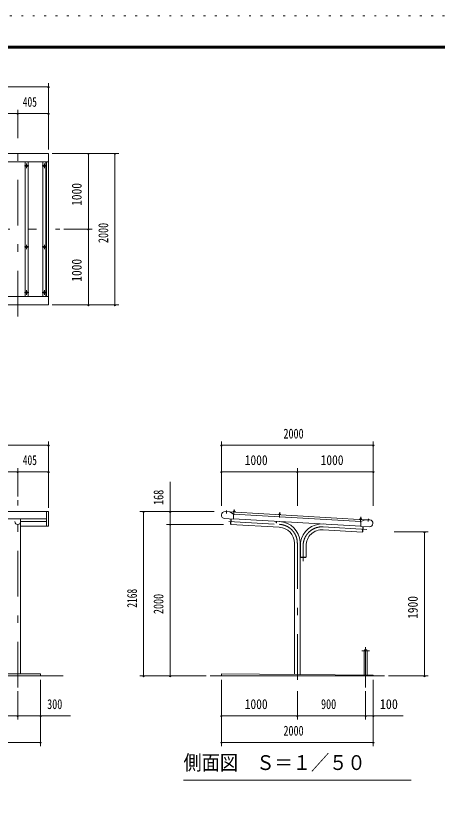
# Model space of a CAD drawing. Units: millimetres, scale not verified. Extents: x -22383 to 22384, y -10500 to 10500.
# Drawn here: x 3262 to 8810, y 0 to 10500 of the extents above; entities that cross this region are included whole.
import ezdxf
from ezdxf.enums import TextEntityAlignment as Align

# ---------------------------------------------------------------- set-up
doc = ezdxf.new("R2010")
doc.units = ezdxf.units.MM
doc.header["$LTSCALE"] = 50
doc.linetypes.add('USER3', pattern=[24, 12, -5, 2, -5])
doc.linetypes.add('USER4', pattern=[3, 0.5, -2.5])
for name, color, linetype, lineweight in [('0-2_1-0BOLD', 7, 'Continuous', 18), ('0-3_1-2CENTER', 3, 'USER3', 18), ('0-4_1-4THIN', 4, 'Continuous', 18), ('0-5_1-5DIM', 3, 'Continuous', 18), ('0-C_F-F', 5, 'Continuous', 18), ('0-D_F-E_J_ADD', 5, 'USER4', 18)]:
    doc.layers.add(name, color=color, linetype=linetype, lineweight=lineweight)
doc.styles.add('ＭＳ ゴシック', font='')
doc.styles.get('ＭＳ ゴシック').set_extended_font_data('MS Gothic')

msp = doc.modelspace()

# ---------------------------------------------------------------- linework, layer by layer
at = {"layer": '0-2_1-0BOLD'}
for p, q in [((-4468.64, 8577.67), (3691.35, 8577.67)), ((3666.36, 8577.67), (3666.36, 6797.67)), ((3691.35, 6797.67), (-4468.64, 6797.67)), ((3666.36, 3768.55), (3666.36, 3962.67)), ((6082.84, 3958.33), (7857.9, 3855.97)), ((6148.18, 3957.8), (6125.72, 3959.1)), ((7807.38, 3831.34), (6130.19, 3928.05)), ((6134.29, 3968.8), (6134, 3963.69)), ((6140.48, 3963.32), (6140.78, 3968.43)), ((6733.3, 3934.27), (6733, 3929.16)), ((6733.69, 3943.2), (6740.42, 3942.81)), ((6739.49, 3928.78), (6739.78, 3933.89)), ((6747.19, 3923.26), (6747, 3920.04)), ((3666.36, 3868.72), (-4443.65, 3868.72)), ((3324.51, 1824.67), (3324.51, 3868.72)), ((3324.51, 3834.18), (3666.36, 3834.18)), ((6126.56, 3865.15), (6012.25, 3871.74)), ((6093.42, 3867.06), (6089.31, 3795.98)), ((6089.32, 3795.98), (6092.51, 3795.8)), ((6126.74, 3868.15), (7803.93, 3771.44)), ((6695.79, 3835.34), (6694.52, 3813.37)), ((7801.22, 3867.56), (7801.51, 3872.67)), ((7808.64, 3881.21), (7801.9, 3881.6)), ((7807.99, 3872.3), (7807.69, 3867.18)), ((7829.51, 3693.54), (7307.86, 3723.62)), ((7833.72, 3766.71), (7829.51, 3693.54)), ((7832.82, 3695.45), (7829.63, 3695.63)), ((7836.92, 3766.53), (7832.82, 3695.45)), ((6931.22, 1815.05), (6931.22, 3545.35)), ((7007.52, 3362.12), (7007.52, 1814.29)), ((7848.02, 2124.67), (7848.02, 1805.88)), ((7890.72, 1805.46), (7890.72, 2124.67)), ((3886.36, 1794.67), (-4663.65, 1794.67)), ((8119.37, 1794.67), (5819.36, 1794.67)), ((5969.37, 1794.67), (5969.37, 1824.67))]:
    msp.add_line(p, q, dxfattribs=at)
msp.add_lwpolyline([(3691.35, 6687.67), (3691.35, 8687.67), (-4468.64, 8687.67), (-4468.64, 6687.67)], close=True, dxfattribs=at)
for points in [[(-4101.79, 3768.55), (-4468.64, 3768.55), (-4468.64, 3962.67), (3691.36, 3962.67), (3691.36, 3768.55), (3324.51, 3768.55)], [(6126.56, 3865.15), (6130.36, 3931.04), (6081.88, 3958.88), (6017.49, 3962.59)], [(6125.53, 3955.87), (6125.72, 3959.1), (6130.39, 3963.9), (6144.1, 3963.11), (6148.18, 3957.8), (6147.99, 3954.57)], [(6130.76, 3963.88), (6131.05, 3968.99), (6131.95, 3969.44), (6143.18, 3968.8), (6144.02, 3968.24), (6143.73, 3963.13)], [(6140.93, 3968.93), (6141.42, 3977.35), (6134.68, 3977.74), (6134.2, 3969.32)], [(6134.68, 3977.74), (6135.87, 3978.79), (6140.37, 3978.54), (6141.42, 3977.35)], [(6724.53, 3921.33), (6724.72, 3924.56), (6747.19, 3923.26), (6743.1, 3928.57), (6729.4, 3929.36), (6724.72, 3924.56)], [(6729.76, 3929.34), (6730.05, 3934.46), (6730.96, 3934.91), (6742.19, 3934.26), (6743.03, 3933.71), (6742.74, 3928.59)], [(6739.94, 3934.39), (6740.42, 3942.81), (6739.37, 3944), (6734.87, 3944.26), (6733.69, 3943.2), (6733.2, 3934.78)], [(6731.57, 3756.85), (6092.39, 3793.7), (6096.61, 3866.88)], [(6694.52, 3813.37), (6691.33, 3813.56), (6692.59, 3835.52)], [(7815.21, 3858.44), (7815.4, 3861.67), (7792.93, 3862.96), (7792.75, 3859.73)], [(7792.93, 3862.96), (7797.61, 3867.76), (7811.31, 3866.98), (7815.4, 3861.67)], [(7810.94, 3867), (7811.23, 3872.11), (7810.39, 3872.66), (7799.17, 3873.31), (7798.27, 3872.86), (7797.97, 3867.75)], [(7801.41, 3873.18), (7801.9, 3881.6), (7803.08, 3882.66), (7807.58, 3882.4), (7808.64, 3881.21), (7808.15, 3872.79)], [(7923.31, 3852.7), (7858.91, 3856.41), (7807.56, 3834.33), (7803.76, 3768.44), (7918.07, 3761.85)], [(7004.52, 3362.12), (7004.52, 3562.12), (7010.52, 3562.12), (7010.52, 3362.12)], [(7083.82, 3512.12), (7083.82, 3362.12), (7004.52, 3362.12)], [(7009.67, 3362.12), (7009.67, 3358.92), (7081.67, 3358.92), (7081.67, 3362.12)], [(-4363.64, 1794.67), (-4363.64, 1824.67), (3586.36, 1824.67), (3586.36, 1794.67)], [(5969.37, 1824.67), (7969.37, 1804.67), (7969.37, 1794.67)]]:
    msp.add_lwpolyline(points, dxfattribs=at)
for centre in [(3403.02, 8522.67), (3636.36, 8522.67), (3403.02, 7452.68), (3636.36, 7452.68), (3403.02, 6852.68), (3636.36, 6852.68)]:
    msp.add_circle(centre, 10, dxfattribs=at)
for centre, radius, start, end in [((6014.87, 3917.17), 45.5, 86.69978, 266.69978), ((6132.54, 3966.53), 2.88, 52.31572, 112.31572), ((6136.94, 3958.39), 10.75, 69.11201, 104.28793), ((6142.26, 3965.97), 2.88, 61.08423, 121.08423), ((6731.54, 3931.99), 2.88, 52.31572, 112.31572), ((6735.95, 3923.85), 10.75, 69.11201, 104.28793), ((6741.27, 3931.43), 2.88, 61.08423, 121.08423), ((3286.36, 3830.56), 38.15, 180, 0), ((6719.37, 3545.35), 288.15, 3.33707, 86.70007), ((7295.67, 3512.12), 288.15, 86.70003, 171.72519), ((7799.75, 3870.4), 2.88, 52.30984, 112.30984), ((7804.16, 3862.26), 10.75, 69.11124, 104.28716), ((7809.48, 3869.84), 2.88, 61.07835, 121.07835), ((7920.68, 3807.28), 45.5, 266.69992, 86.69992), ((6719.37, 3545.35), 211.85, 0, 86.7), ((7295.67, 3512.12), 211.85, 86.7, 180), ((7869.37, 2124.67), 21.35, 0, 180)]:
    msp.add_arc(centre, radius, start, end, dxfattribs=at)
at = {"layer": '0-3_1-2CENTER'}
for p, q in [((3286.36, 6537.67), (3286.36, 8837.68)), ((3433.02, 8522.67), (3373.02, 8522.67)), ((3403.02, 8492.68), (3403.02, 8552.68)), ((3666.35, 8522.67), (3606.36, 8522.67)), ((3636.36, 8552.68), (3636.36, 8492.68)), ((-4618.64, 7687.67), (3841.35, 7687.67)), ((3403.02, 7482.68), (3403.02, 7422.67)), ((3636.36, 7482.68), (3636.36, 7422.67)), ((3433.02, 7452.68), (3373.02, 7452.68)), ((3666.35, 7452.68), (3606.36, 7452.68)), ((3373.02, 6852.68), (3433.02, 6852.68)), ((3403.02, 6882.68), (3403.02, 6822.68)), ((3606.36, 6852.68), (3666.35, 6852.68)), ((3636.36, 6882.68), (3636.36, 6822.68)), ((3286.36, 1644.67), (3286.36, 4112.67)), ((6037.84, 3977.05), (6035.63, 3938.11)), ((6134.72, 3919.8), (6138.76, 3989.9)), ((6733.73, 3885.26), (6737.77, 3955.36)), ((7805.98, 3893.77), (7801.93, 3823.67)), ((6064.87, 3833.5), (6733.76, 3794.93)), ((7902.48, 3830.46), (7904.75, 3869.4)), ((7310.06, 3761.71), (7884.82, 3728.57)), ((6969.37, 3545.35), (6969.37, 1644.67)), ((7045.67, 3512.12), (7045.67, 3308.92)), ((7920.72, 2124.67), (7818.02, 2124.67)), ((7869.37, 1644.67), (7869.37, 2176.02))]:
    msp.add_line(p, q, dxfattribs=at)
for centre, start, end in [((6719.37, 3545.35), 0, 86.69983), ((7295.67, 3512.12), 86.70003, 180)]:
    msp.add_arc(centre, 250, start, end, dxfattribs=at)
at = {"layer": '0-4_1-4THIN'}
for p, q in [((3383.02, 8577.68), (3383.02, 6797.68)), ((3423.02, 6797.68), (3423.02, 8577.68)), ((3616.35, 8577.68), (3616.35, 6797.68)), ((3656.35, 6797.68), (3656.35, 8577.68))]:
    msp.add_line(p, q, dxfattribs=at)
at = {"layer": '0-5_1-5DIM'}
for p, q in [((-4468.64, 9562.67), (3691.36, 9562.67)), ((3701.36, 9562.67), (3681.36, 9562.67)), ((3691.36, 9612.67), (3691.36, 8737.67)), ((3286.36, 8887.68), (3286.36, 9262.68)), ((486.36, 9212.68), (3286.36, 9212.68)), ((3296.36, 9212.68), (3276.36, 9212.68)), ((3286.36, 9212.68), (3691.36, 9212.68)), ((3701.36, 9212.68), (3681.36, 9212.68)), ((3741.35, 8687.67), (4616.35, 8687.67)), ((4226.36, 8687.67), (4206.36, 8687.67)), ((4216.36, 8687.67), (4216.36, 7687.67)), ((4576.35, 8687.67), (4556.35, 8687.67)), ((4566.35, 6687.67), (4566.35, 8687.67)), ((3891.35, 7687.67), (4266.36, 7687.67)), ((4226.36, 7687.67), (4206.36, 7687.67)), ((4216.36, 7687.67), (4216.36, 6687.67)), ((3741.35, 6687.67), (4616.35, 6687.67)), ((4226.36, 6687.67), (4206.36, 6687.67)), ((4576.35, 6687.67), (4556.35, 6687.67)), ((-4468.64, 4837.67), (3691.36, 4837.67)), ((3701.36, 4837.67), (3681.36, 4837.67)), ((3691.36, 4887.67), (3691.36, 4012.67)), ((5979.37, 4837.67), (5959.37, 4837.67)), ((5969.37, 4037.67), (5969.37, 4887.67)), ((5969.37, 4837.67), (7969.37, 4837.67)), ((7979.37, 4837.67), (7959.37, 4837.67)), ((7969.37, 4037.67), (7969.37, 4887.67)), ((3286.36, 4162.67), (3286.36, 4537.67)), ((6969.37, 4037.67), (6969.37, 4537.67)), ((486.36, 4487.67), (3286.36, 4487.67)), ((3296.36, 4487.67), (3276.36, 4487.67)), ((3286.36, 4487.67), (3691.36, 4487.67)), ((3701.36, 4487.67), (3681.36, 4487.67)), ((5979.37, 4487.67), (5959.37, 4487.67)), ((5969.37, 4487.67), (6969.37, 4487.67)), ((6979.37, 4487.67), (6959.37, 4487.67)), ((6969.37, 4487.67), (7969.37, 4487.67)), ((7979.37, 4487.67), (7959.37, 4487.67)), ((5294.37, 3962.67), (5294.37, 4355.18)), ((4894.37, 3962.67), (5874.23, 3962.67)), ((4954.37, 3962.67), (4934.37, 3962.67)), ((4944.37, 1794.67), (4944.37, 3962.67)), ((5304.37, 3962.67), (5284.37, 3962.67)), ((5294.37, 3794.67), (5294.37, 3962.67)), ((5244.37, 3794.67), (5996.79, 3794.67)), ((5304.37, 3794.67), (5284.37, 3794.67)), ((5294.37, 1794.67), (5294.37, 3794.67)), ((8244.37, 3694.67), (8694.36, 3694.67)), ((8654.36, 3694.67), (8634.36, 3694.67)), ((8644.36, 1794.67), (8644.36, 3694.67)), ((5769.36, 1794.67), (4894.37, 1794.67)), ((4954.37, 1794.67), (4934.37, 1794.67)), ((5304.37, 1794.67), (5284.37, 1794.67)), ((8169.37, 1794.67), (8694.36, 1794.67)), ((8654.36, 1794.67), (8634.36, 1794.67)), ((3586.36, 1744.67), (3586.36, 869.67)), ((5969.37, 869.67), (5969.37, 1744.67)), ((7969.37, 1744.67), (7969.37, 869.67)), ((3286.36, 1219.67), (3286.36, 1594.67)), ((6969.37, 1594.67), (6969.37, 1219.67)), ((7869.37, 1219.67), (7869.37, 1594.67)), ((-4063.64, 1269.67), (3286.36, 1269.67)), ((3296.36, 1269.67), (3276.36, 1269.67)), ((3286.36, 1269.67), (3586.36, 1269.67)), ((3596.36, 1269.67), (3576.36, 1269.67)), ((3586.36, 1269.67), (3978.86, 1269.67)), ((5979.37, 1269.67), (5959.37, 1269.67)), ((5969.37, 1269.67), (6969.37, 1269.67)), ((6979.37, 1269.67), (6959.37, 1269.67)), ((6969.37, 1269.67), (7869.37, 1269.67)), ((7879.37, 1269.67), (7859.37, 1269.67)), ((7869.37, 1269.67), (7969.37, 1269.67)), ((7979.37, 1269.67), (7959.37, 1269.67)), ((7969.37, 1269.67), (8361.87, 1269.67)), ((3586.36, 919.67), (-4363.64, 919.67)), ((3596.36, 919.67), (3576.36, 919.67)), ((5979.37, 919.67), (5959.37, 919.67)), ((7969.37, 919.67), (5969.37, 919.67)), ((7979.37, 919.67), (7959.37, 919.67)), ((8469.37, 419.67), (5469.37, 419.67))]:
    msp.add_line(p, q, dxfattribs=at)
for centre in [(3691.36, 9562.67), (3286.36, 9212.68), (3691.36, 9212.68), (4216.36, 8687.67), (4566.35, 8687.67), (4216.36, 7687.67), (4216.36, 6687.67), (4566.35, 6687.67), (3691.36, 4837.67), (5969.37, 4837.67), (7969.37, 4837.67), (3286.36, 4487.67), (3691.36, 4487.67), (5969.37, 4487.67), (6969.37, 4487.67), (7969.37, 4487.67), (4944.37, 3962.67), (5294.37, 3962.67), (5294.37, 3794.67), (8644.36, 3694.67), (4944.37, 1794.67), (5294.37, 1794.67), (8644.36, 1794.67), (3286.36, 1269.67), (3586.36, 1269.67), (5969.37, 1269.67), (6969.37, 1269.67), (7869.37, 1269.67), (7969.37, 1269.67), (3586.36, 919.67), (5969.37, 919.67), (7969.37, 919.67)]:
    msp.add_arc(centre, 10, 180, 0, dxfattribs=at)
at = {"layer": '0-C_F-F'}
for points in [[(21883.7, -10000), (-6816.3, -10000), (-6816.3, 10100), (21883.7, 10100)], [(21881.2, -9997.5), (-6813.8, -9997.5), (-6813.8, 10097.5), (21881.2, 10097.5)], [(21878.7, -9995), (21878.7, 10095), (-6811.3, 10095), (-6811.3, -9995)], [(21876.2, -9992.5), (-6808.8, -9992.5), (-6808.8, 10092.5), (21876.2, 10092.5)], [(21873.7, -9990), (21873.7, 10090), (-6806.3, 10090), (-6806.3, -9990)], [(21871.2, -9987.5), (-6803.8, -9987.5), (-6803.8, 10087.5), (21871.2, 10087.5)], [(21868.7, -9985), (21868.7, 10085), (-6801.3, 10085), (-6801.3, -9985)], [(21866.2, -9982.5), (-6798.8, -9982.5), (-6798.8, 10082.5), (21866.2, 10082.5)], [(21863.7, -9980), (-6796.3, -9980), (-6796.3, 10080), (21863.7, 10080)], [(21861.2, -9977.5), (-6793.8, -9977.5), (-6793.8, 10077.5), (21861.2, 10077.5)], [(21858.7, -9975), (21858.7, 10075), (-6791.3, 10075), (-6791.3, -9975)]]:
    msp.add_lwpolyline(points, close=True, dxfattribs=at)
at = {"layer": '0-D_F-E_J_ADD'}
msp.add_lwpolyline([(22383.7, -10500), (-7316.3, -10500), (-7316.3, 10500), (22383.7, 10500)], close=True, dxfattribs=at)

# ---------------------------------------------------------------- texts
at = {"layer": '0-5_1-5DIM', "color": 7, "style": 'ＭＳ ゴシック'}
for s, height, width, p in [('405', 130.2, 0.7, (3352.48, 9262.68)), ('2000', 130.2, 0.75, (6786.34, 4887.67)), ('405', 130.2, 0.7, (3352.48, 4537.67)), ('1000', 130.2, 0.85, (6276.57, 4537.67)), ('1000', 130.2, 0.85, (7276.57, 4537.67)), ('300', 130.2, 0.75, (3673.51, 1319.67)), ('1000', 130.2, 0.85, (6276.57, 1319.67)), ('900', 130.2, 0.75, (7281.74, 1319.67)), ('100', 130.2, 0.9, (8055.04, 1319.67)), ('2000', 130.2, 0.75, (6786.34, 969.67)), ('側面図\u3000Ｓ＝１／５０', 195.4, 0.9, (5469.37, 496.32))]:
    msp.add_text(s, height=height, dxfattribs=dict(at, width=width)).set_placement(p, align=Align.BOTTOM_LEFT)
for s, width, p in [('1000', 0.85, (4166.36, 7994.87)), ('2000', 0.75, (4516.35, 7504.64)), ('1000', 0.85, (4166.36, 6994.87)), ('168', 0.75, (5244.37, 4051.06)), ('2168', 0.7, (4894.37, 2696.22)), ('2000', 0.75, (5244.37, 2611.64)), ('1900', 0.85, (8594.36, 2547.83))]:
    msp.add_text(s, height=130.2, rotation=90, dxfattribs=dict(at, width=width)).set_placement(p, align=Align.BOTTOM_LEFT)

doc.saveas('drawing.dxf')
